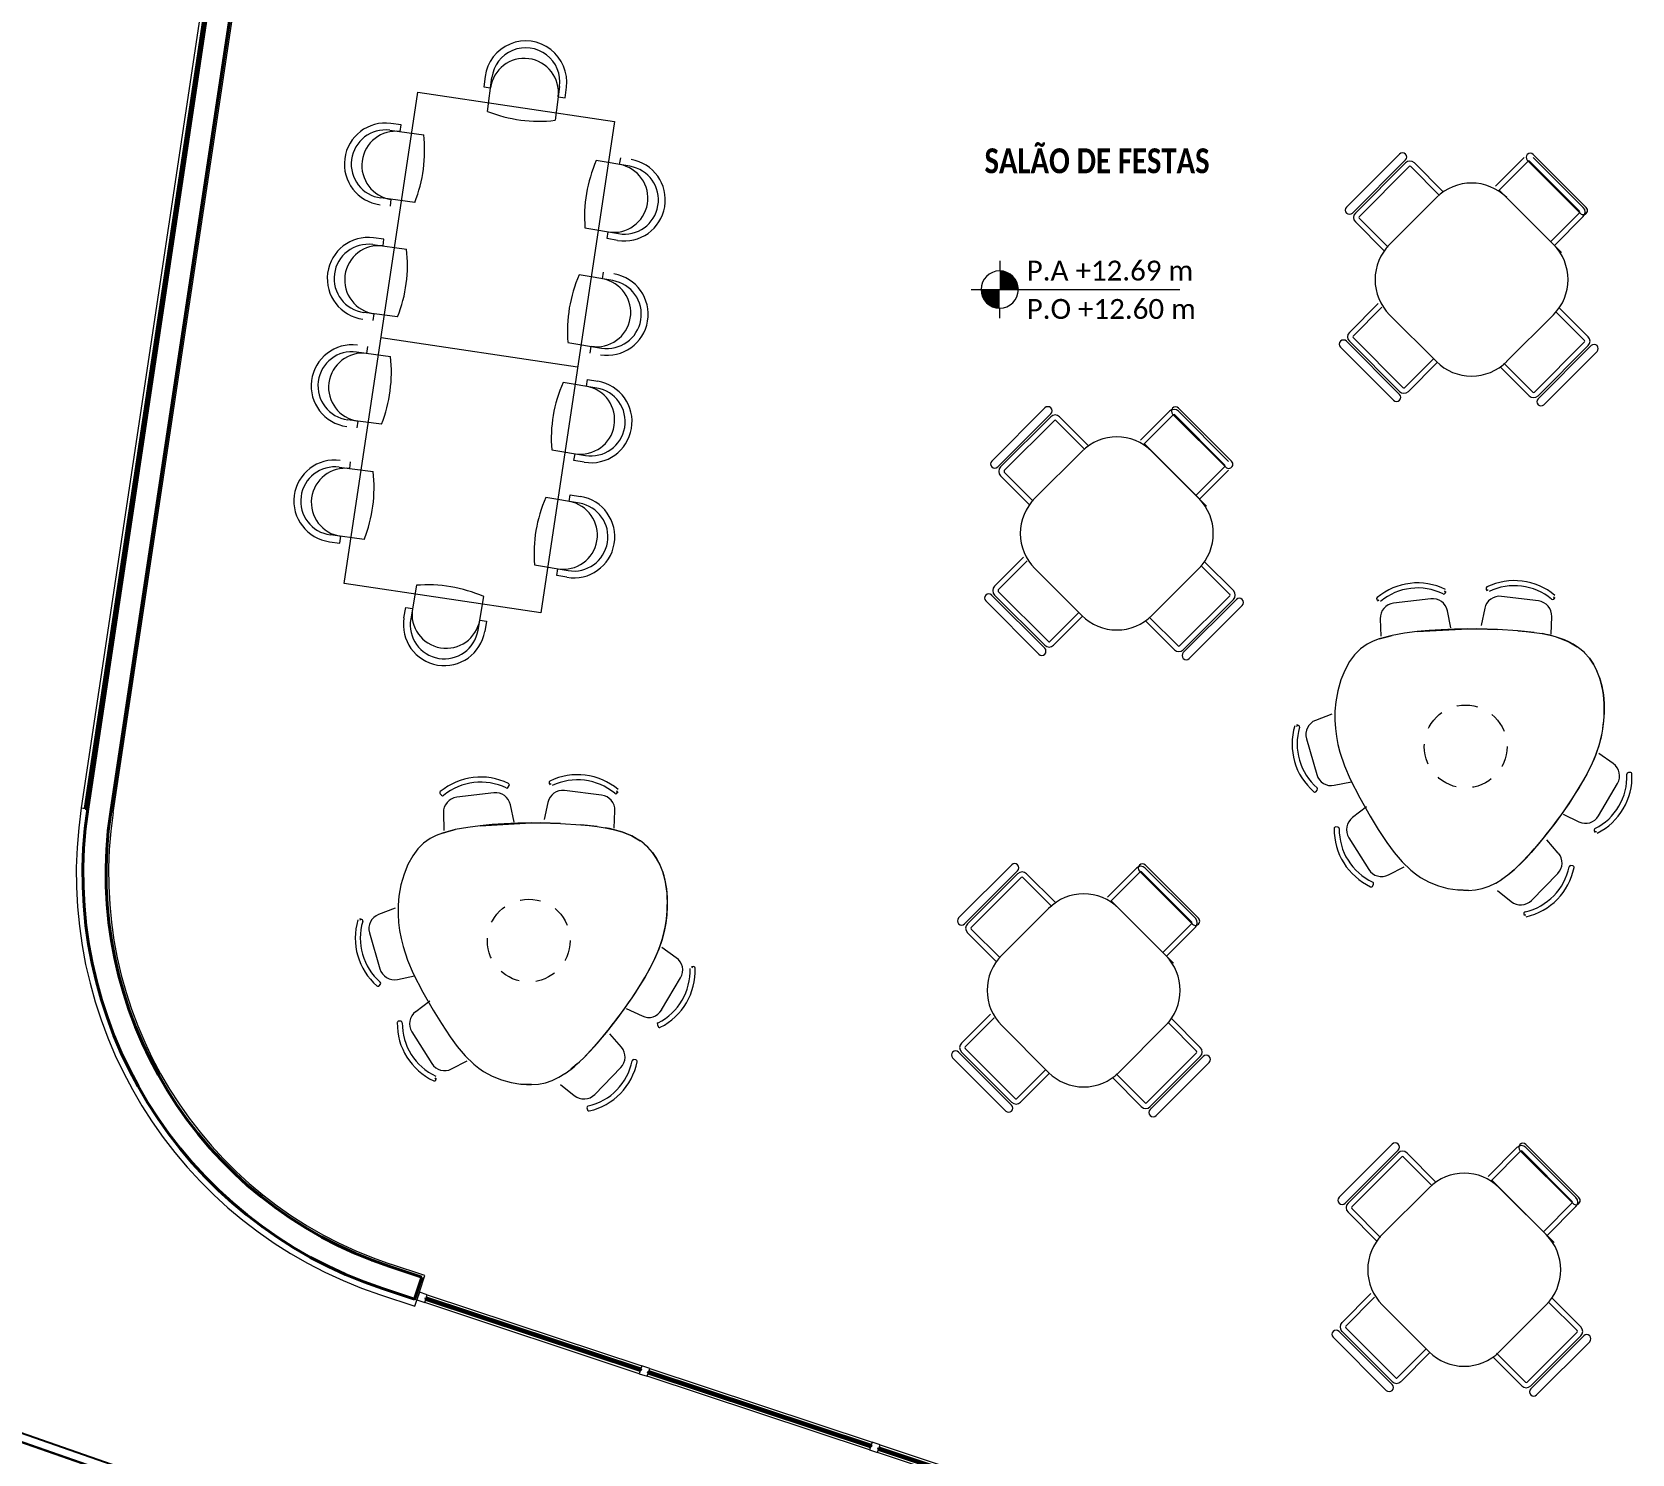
# Model space of a CAD drawing. Extents: x -14.2 to 52.3, y 3.7 to 90.9.
# Drawn here: x 15.74 to 25.41, y 15.02 to 23.6 of the extents above; entities that cross this region are included whole.
import ezdxf

# ---------------------------------------------------------------- set-up
doc = ezdxf.new("R2010")
doc.units = 0
doc.linetypes.add('limpo_PINI-PSG-PE-0102-LAZ-R00$0$IMPORT-HIDDEN2 _2_', pattern=[187.5, 125, -62.5])
for name, color, linetype, lineweight in [('limpo_PINI-PSG-PE-0102-LAZ-R00$0$- LAYOUT', 135, 'Continuous', 5), ('limpo_PINI-PSG-PE-0102-LAZ-R00$0$A-AREA-IDEN', 2, 'Continuous', 5), ('limpo_PINI-PSG-PE-0102-LAZ-R00$0$A-GLAZ-CURT', 52, 'Continuous', 5), ('limpo_PINI-PSG-PE-0102-LAZ-R00$0$A-GLAZ-CWMG', 1, 'Continuous', 5), ('limpo_PINI-PSG-PE-0102-LAZ-R00$0$A-WALL', 1, 'Continuous', 5), ('limpo_PINI-PSG-PE-0102-LAZ-R00$0$A-WALL-FNSH', 1, 'Continuous', 40), ('limpo_PINI-PSG-PE-0102-LAZ-R00$0$ARQ_MOBILIÁRIO', 135, 'Continuous', 5), ('limpo_PINI-PSG-PE-0102-LAZ-R00$0$G-ANNO-DIMS', 1, 'Continuous', 5), ('limpo_PINI-PSG-PE-0102-LAZ-R00$0$LAYOUT_AMB_LAZ_dwg', 8, 'Continuous', 5)]:
    doc.layers.add(name, color=color, linetype=linetype, lineweight=lineweight)
for name, color, linetype in [('limpo_PINI-PSG-PE-0102-LAZ-R00$0$PA_EXTE_3', 3, 'Continuous'), ('limpo_PINI-PSG-PE-0102-LAZ-R00$0$XR_ARQT', 7, 'Continuous'), ('XR_ARQT', 7, 'Continuous')]:
    doc.layers.add(name, color=color, linetype=linetype)
doc.layers.add('PA_VEGE_AUX2', color=6, linetype='Continuous', plot=False)
doc.styles.add('limpo_PINI-PSG-PE-0102-LAZ-R00$0$Calibri_2', font='calibri.ttf', dxfattribs={"height": 0.22})
doc.styles.add('limpo_PINI-PSG-PE-0102-LAZ-R00$0$Calibri_B', font='calibrib.ttf', dxfattribs={"width": 0.8, "height": 150})

# ---------------------------------------------------------------- blocks, each defined once
blk = doc.blocks.new('limpo_PINI-PSG-PE-0102-LAZ-R00$0$Parede básica _ DAA_VID - CINZA 2 - ___-2875675-5PPE_008_LAZER__P_A_0_09_')
at = {"layer": 'limpo_PINI-PSG-PE-0102-LAZ-R00$0$A-WALL'}
for p, q in [((11007.2, -8620.1), (9711.1, -8190.8)), ((9726.8, -8143.3), (11022.9, -8572.7))]:
    blk.add_line(p, q, dxfattribs=at)
blk = doc.blocks.new('limpo_PINI-PSG-PE-0102-LAZ-R00$0$Parede básica _ DAA_VID - CINZA 2 - ___-2875677-5PPE_008_LAZER__P_A_0_09_')
at = {"layer": 'limpo_PINI-PSG-PE-0102-LAZ-R00$0$A-WALL'}
for p, q in [((11070.4, -8588.4), (12413.9, -9033.4)), ((12398.2, -9080.9), (11054.6, -8635.8))]:
    blk.add_line(p, q, dxfattribs=at)
blk = doc.blocks.new('limpo_PINI-PSG-PE-0102-LAZ-R00$0$Parede básica _ DAA_VID - CINZA 2 - ___-2875679-5PPE_008_LAZER__P_A_0_09_')
at = {"layer": 'limpo_PINI-PSG-PE-0102-LAZ-R00$0$A-WALL'}
for p, q in [((12461.4, -9049.1), (13805, -9494.2)), ((13789.3, -9541.7), (12445.7, -9096.6))]:
    blk.add_line(p, q, dxfattribs=at)
blk = doc.blocks.new('limpo_PINI-PSG-PE-0102-LAZ-R00$0$Montante retangular - 50 x 50-2873410-5PPE_008_LAZER__P_A_0_09_')
at = {"layer": 'limpo_PINI-PSG-PE-0102-LAZ-R00$0$A-GLAZ-CWMG', "lineweight": 15}
for p, q in [((-50, 25), (0, 25)), ((-50, -25), (-50, 25)), ((0, 25), (0, -25)), ((0, -25), (-50, -25))]:
    blk.add_line(p, q, dxfattribs=at)
blk = doc.blocks.new('limpo_PINI-PSG-PE-0102-LAZ-R00$0$Montante retangular - 50 x 50-2434358-5PPE_008_LAZER__P_A_0_09_')
at = {"layer": 'limpo_PINI-PSG-PE-0102-LAZ-R00$0$A-GLAZ-CWMG', "lineweight": 15}
for p, q in [((-25, 25), (25, 25)), ((-25, -25), (-25, 25)), ((25, 25), (25, -25)), ((25, -25), (-25, -25))]:
    blk.add_line(p, q, dxfattribs=at)
blk = doc.blocks.new('limpo_PINI-PSG-PE-0102-LAZ-R00$0$LAYOUT_AMB_LAZ_dwg-2867451-5PPE_008_LAZER__P_A_0_09_')
at = {"layer": 'limpo_PINI-PSG-PE-0102-LAZ-R00$0$- LAYOUT', "color": 9}
for p, q in [((32723, 14403.5), (32498.6, 14376.7)), ((32810.2, 14437), (32815.5, 14447.2)), ((33057.2, 14461.8), (33062.5, 14451.6)), ((33373.8, 14390), (33149.5, 14417.7)), ((33466.4, 14401.8), (33474, 14410.4)), ((32398.5, 14397.5), (32406.1, 14388.8)), ((32845.1, 14227.2), (32823.4, 14331.3)), ((33048.8, 14345.9), (33026.7, 14241.9)), ((32418, 14283), (32421.4, 14176.7)), ((32947.8, 14221.7), (33001.9, 14221.7)), ((33450.2, 14189.7), (33454, 14295.9)), ((31924.7, 13639.1), (31913.8, 13642.7)), ((32126, 13707.6), (32026.8, 13669.3)), ((31971.9, 13558.6), (32034.7, 13341.5)), ((33825.1, 13408.3), (33738.5, 13469.9)), ((33928.1, 13354.6), (33916.6, 13353.8)), ((27151.2, 13265), (27156.5, 13275.2)), ((27398.3, 13289.7), (27403.6, 13279.5)), ((27714.8, 13218), (27490.5, 13245.7)), ((32030.5, 13239.3), (32037.8, 13248.2)), ((32140.3, 13277.2), (32244.6, 13297.8)), ((33736.5, 13092.5), (33851, 13287.4)), ((26739.5, 13225.5), (26747.1, 13216.8)), ((27064.1, 13231.4), (26839.7, 13204.7)), ((27186.1, 13055.2), (27164.5, 13159.3)), ((27389.9, 13173.9), (27367.8, 13069.9)), ((27807.5, 13229.7), (27815.1, 13238.4)), ((32335.4, 13146.4), (32250.6, 13082.3)), ((26759.1, 13110.9), (26762.5, 13004.7)), ((27288.8, 13049.7), (27342.9, 13049.7)), ((27791.2, 13017.7), (27795.1, 13123.9)), ((33522.3, 13102), (33618.3, 13056.3)), ((32160.7, 13025.2), (32149.2, 13025.6)), ((32228.3, 12960.7), (32348.4, 12769.3)), ((33710.5, 13002.9), (33715.4, 12992.5)), ((27971.7, 12924.3), (27993.4, 12904.8)), ((33493.5, 12868), (33424.1, 12948.5)), ((32467.6, 12736.5), (32562.2, 12784.9)), ((33580.7, 12791.2), (33569.4, 12793.2)), ((32372.4, 12669.9), (32377, 12680.4)), ((33332, 12582.5), (33489.8, 12744.4)), ((33126.3, 12642.9), (33208.6, 12575.6)), ((26265.7, 12467.1), (26254.8, 12470.7)), ((26467, 12535.6), (26367.9, 12497.3)), ((33285.4, 12501.7), (33287.6, 12490.4)), ((26312.9, 12386.6), (26375.7, 12169.5)), ((28166.1, 12236.3), (28079.5, 12297.9)), ((28269.1, 12182.5), (28257.7, 12181.7)), ((26481.3, 12105.2), (26585.6, 12125.7)), ((28077.5, 11920.5), (28192, 12115.4)), ((26371.5, 12067.3), (26378.8, 12076.2)), ((26676.5, 11974.4), (26591.7, 11910.3)), ((27863.4, 11930), (27959.3, 11884.3)), ((26501.8, 11853.1), (26490.3, 11853.6)), ((28051.5, 11830.9), (28056.4, 11820.5)), ((26569.3, 11788.7), (26689.4, 11597.2)), ((27834.6, 11695.9), (27765.2, 11776.4)), ((26808.6, 11564.4), (26903.2, 11612.9)), ((27921.7, 11619.2), (27910.4, 11621.1)), ((26713.4, 11497.8), (26718, 11508.4)), ((27455.9, 11514.1), (27457.1, 11514.8)), ((27673.1, 11410.5), (27830.8, 11572.4)), ((27467.4, 11470.9), (27549.6, 11403.6)), ((27626.4, 11329.7), (27628.7, 11318.4))]:
    blk.add_line(p, q, dxfattribs=at)
at = {"layer": 'limpo_PINI-PSG-PE-0102-LAZ-R00$0$- LAYOUT', "color": 9, "flags": 128}
for points in [[(32640.4, 14205.2), (32947.8, 14221.7), (32867.1, 14219.8), (32826, 14218.4), (32785, 14216.5), (32749.2, 14214.3), (32713.4, 14211.6), (32640.4, 14205.2), (32565, 14195.3), (32489.8, 14181.5)], [(33248.6, 14210.2), (33125.4, 14218.1), (33001.9, 14221.7), (33064.9, 14220), (33125.4, 14218.1)], [(33346.7, 14200.7), (33248.6, 14210.2), (33298.8, 14205.6), (33346.7, 14200.7), (33395.6, 14193.3)], [(32338.5, 14128.5), (32298.3, 14100.5), (32262.8, 14064.7)], [(32411.8, 14160.9), (32452.3, 14171.8), (32489.8, 14181.5), (32411.8, 14160.9), (32374.3, 14146.5), (32338.5, 14128.5)], [(33653.2, 14076.4), (33631.5, 14095.8), (33608.1, 14113.3), (33583.3, 14128.9), (33556.3, 14143.3), (33607.3, 14113.8)], [(32262.8, 14064.7), (32233.1, 14023.8), (32203.7, 13970), (32180.7, 13913.3), (32161.5, 13847.8), (32149.2, 13780.7), (32144.4, 13725.2), (32144.2, 13669.5), (32147.3, 13620.7), (32153.4, 13572.1), (32162.4, 13524), (32174.3, 13476.6), (32201.8, 13393.9), (32235.9, 13313.8), (32293.8, 13200.7), (32357.1, 13090.7), (32406.1, 13010.1), (32458.3, 12930.8), (32502.1, 12871.4), (32550, 12815.3), (32602.8, 12764.6), (32631.2, 12741.9), (32661.2, 12721.4), (32713.4, 12693), (32768.9, 12670.9), (32826.9, 12655), (32886.4, 12645.4)], [(33189.5, 12735.7), (33207.2, 12749.9), (33226.2, 12766.5), (33239.8, 12778.5), (33271, 12808.6), (33300.9, 12839.8), (33330, 12871.8), (33348.6, 12893), (33367, 12914.4), (33385.1, 12936), (33403.1, 12957.8), (33420.8, 12979.8), (33438.3, 13001.9), (33455.5, 13024.2), (33472.6, 13046.7), (33494.4, 13076), (33515.8, 13105.6), (33536.8, 13135.5), (33557.4, 13165.6), (33577.6, 13196.1), (33597.3, 13226.9), (33616.5, 13258.1), (33635.2, 13289.6), (33650.9, 13317), (33666.1, 13344.7), (33680.7, 13372.7), (33694.5, 13401.1), (33707.5, 13429.8), (33719.4, 13458.9), (33730.3, 13488.3), (33739.9, 13518.2), (33746.6, 13542.4), (33752.5, 13567), (33757.5, 13591.7), (33761.7, 13616.6), (33765.1, 13641.6), (33767.8, 13666.8), (33769.6, 13692.1), (33770.7, 13717.4), (33771, 13744.1), (33770.4, 13770.9), (33768.8, 13797.5), (33766.1, 13824.1), (33762.3, 13850.4), (33757.1, 13876.6), (33750.7, 13902.5), (33742.7, 13928.1), (33726.6, 13968.9), (33706.3, 14007.8), (33681.8, 14043.9)], [(33652.3, 14076.8), (33681, 14044.3), (33705.5, 14008.1), (33725.8, 13969.2)], [(33742, 13928.4), (33756.4, 13876.9), (33765.4, 13824.3), (33769.7, 13771), (33770, 13717.5), (33767, 13666.9), (33761, 13616.6), (33751.7, 13567), (33739.1, 13518.2), (33718.6, 13458.8), (33693.7, 13401), (33665.3, 13344.5), (33634.4, 13289.4), (33556.5, 13165.3), (33471.6, 13046.3), (33402, 12957.3), (33328.9, 12871.3), (33261.9, 12800.1), (33226.2, 12766.5), (33188.3, 12735), (33152.5, 12709.1)], [(26981.5, 13033.2), (27288.8, 13049.7), (27208.1, 13047.8), (27167.1, 13046.4), (27126.1, 13044.5), (27090.3, 13042.3), (27054.5, 13039.6), (26981.5, 13033.2), (26906, 13023.2), (26830.9, 13009.5)], [(27466.4, 13046), (27342.9, 13049.7), (27406, 13047.9), (27466.4, 13046), (27589.6, 13038.2)], [(26679.5, 12956.5), (26639.4, 12928.5), (26603.9, 12892.7)], [(26752.8, 12988.8), (26793.3, 12999.8), (26830.9, 13009.5), (26752.8, 12988.8), (26715.3, 12974.5), (26679.5, 12956.5)], [(27687.8, 13028.7), (27589.6, 13038.2), (27639.9, 13033.5), (27687.8, 13028.7), (27736.7, 13021.3)], [(27972.5, 12923.8), (27949.2, 12941.3), (27924.3, 12956.9), (27897.4, 12971.3), (27948.3, 12941.8)], [(26603.9, 12892.7), (26574.1, 12851.8), (26544.8, 12798), (26521.8, 12741.3), (26502.5, 12675.8), (26490.2, 12608.6), (26485.5, 12553.2), (26485.2, 12497.5), (26488.3, 12448.7), (26494.4, 12400.1), (26503.5, 12352), (26515.3, 12304.6), (26542.8, 12221.9), (26577, 12141.8), (26634.8, 12028.7), (26698.2, 11918.7), (26747.2, 11838), (26799.3, 11758.8), (26843.1, 11699.4), (26891, 11643.3), (26943.8, 11592.6), (26972.3, 11569.9), (27002.3, 11549.4), (27054.4, 11521), (27109.9, 11498.9), (27167.9, 11483), (27227.5, 11473.4)], [(28022.1, 12872.3), (28046.5, 12836.1), (28066.8, 12797.2), (28083, 12756.4), (28097.4, 12704.9), (28106.4, 12652.3), (28110.7, 12599), (28111, 12545.5), (28108.1, 12494.9), (28102, 12444.6), (28092.8, 12395), (28080.2, 12346.2), (28059.7, 12286.8), (28034.8, 12228.9), (28006.4, 12172.5), (27975.4, 12117.4), (27897.5, 11993.3), (27812.7, 11874.3), (27743.1, 11785.3), (27669.9, 11699.3), (27602.9, 11628), (27567.2, 11594.5), (27529.4, 11563)], [(28067.6, 12796.8), (28047.3, 12835.7), (28022.9, 12871.9), (27994.2, 12904.4)], [(27494.8, 11537.8), (27530.6, 11563.7), (27548.2, 11577.8), (27567.2, 11594.5), (27580.9, 11606.5), (27612, 11636.6), (27641.9, 11667.8), (27671, 11699.8), (27689.6, 11721), (27708, 11742.4), (27726.2, 11764), (27744.1, 11785.8), (27761.8, 11807.8), (27779.3, 11829.9), (27796.6, 11852.2), (27813.6, 11874.7), (27835.4, 11904), (27856.8, 11933.6), (27877.8, 11963.5), (27898.4, 11993.6), (27918.6, 12024.1), (27938.3, 12054.9), (27957.5, 12086.1), (27976.3, 12117.6), (27992, 12145), (28007.2, 12172.7), (28021.7, 12200.7), (28035.6, 12229.1), (28048.5, 12257.8), (28060.5, 12286.8), (28071.3, 12316.3), (28080.9, 12346.2), (28087.6, 12370.4), (28093.5, 12394.9), (28098.6, 12419.7), (28102.8, 12444.6), (28106.2, 12469.6), (28108.8, 12494.8), (28110.6, 12520.1), (28111.7, 12545.4), (28112, 12572.1), (28111.4, 12598.9), (28109.8, 12625.5), (28107.2, 12652.1), (28103.3, 12678.4), (28098.2, 12704.6), (28091.7, 12730.5), (28083.8, 12756.1)], [(32950.3, 12642.3), (32886.4, 12645.4), (32919.8, 12643.5), (32950.3, 12642.3), (32992.7, 12645.3), (33034.1, 12653.3), (33075.3, 12667.2), (33114.8, 12686.1), (33116.1, 12686.8), (33153.8, 12709.8)], [(27291.3, 11470.2), (27227.5, 11473.4), (27260.8, 11471.5), (27291.3, 11470.2), (27333.7, 11473.3), (27375.2, 11481.3), (27416.4, 11495.2), (27455.9, 11514.1), (27493.6, 11537.1)]]:
    blk.add_lwpolyline(points, dxfattribs=at)
for points in [[(33421, 14188), (33395.6, 14193.3), (33444.4, 14183)], [(33530.2, 14155), (33501.4, 14166.1), (33444.4, 14183), (33474, 14174.7), (33501.4, 14166.1), (33556.3, 14143.3)], [(27762.1, 13016), (27736.7, 13021.3), (27785.4, 13011)], [(27871.2, 12983), (27842.4, 12994.1), (27785.4, 13011), (27815, 13002.7), (27842.4, 12994.1), (27897.4, 12971.3)]]:
    blk.add_lwpolyline(points, close=True, dxfattribs=at)
at = {"layer": 'limpo_PINI-PSG-PE-0102-LAZ-R00$0$- LAYOUT', "color": 9, "linetype": 'limpo_PINI-PSG-PE-0102-LAZ-R00$0$IMPORT-HIDDEN2 _2_'}
for centre in [(32933.6, 13511.5), (27274.6, 12339.5)]:
    blk.add_circle(centre, 250, dxfattribs=at)
at = {"layer": 'limpo_PINI-PSG-PE-0102-LAZ-R00$0$- LAYOUT', "color": 9}
for centre, radius, start, end in [((32643.3, 14117.6), 381.5, 63.87997, 129.71334), ((33228.1, 14131.5), 381.5, 50.05573, 115.8891), ((32405.6, 14403.7), 9.5, 129.71334, 309.39721), ((32643.3, 14117.6), 351, 63.92663, 129.66668), ((32733.9, 14312.6), 91.5, 11.76639, 96.79665), ((32801.7, 14441.4), 9.5, 243.92663, 63.98877), ((33138.3, 14326.9), 91.5, 82.97242, 168.00268), ((33065.7, 14466.1), 9.5, 115.8891, 295.07326), ((33228.1, 14131.5), 351, 50.10239, 115.84244), ((33459.3, 14408), 9.5, 230.10239, 49.66482), ((32509.5, 14285.9), 91.5, 96.79665, 181.82691), ((33362.6, 14299.2), 91.5, 357.94216, 82.97242), ((32266.9, 13526.3), 381.5, 163.21941, 229.05278), ((31921.7, 13630.1), 9.5, 343.26607, 164.25638), ((32266.9, 13526.3), 351, 163.26607, 229.00612), ((32059.8, 13584), 91.5, 111.10584, 196.1361), ((27569.1, 12959.5), 381.5, 50.05573, 115.8891), ((32122.6, 13366.9), 91.5, 196.1361, 281.16636), ((33557.1, 13329), 351, 296.69389, 2.43394), ((33557.1, 13329), 381.5, 296.64723, 2.4806), ((33772.1, 13333.7), 91.5, 329.56391, 54.59417), ((33917.3, 13344.3), 9.5, 93.94426, 182.43394), ((33928.7, 13345.1), 9.5, 2.4806, 93.94426), ((26984.4, 12945.6), 381.5, 63.87997, 129.71334), ((26984.4, 12945.6), 351, 63.92663, 129.66668), ((27142.8, 13269.4), 9.5, 243.92663, 332.41631), ((27148.1, 13279.6), 9.5, 332.41631, 63.87997), ((27479.4, 13154.9), 91.5, 82.97242, 168.00268), ((27406.7, 13294.1), 9.5, 115.8891, 295.07326), ((27569.1, 12959.5), 351, 50.10239, 115.84244), ((27800.3, 13236), 9.5, 230.10239, 49.66482), ((32030.4, 13254.2), 9.5, 320.51644, 49.00612), ((26746.7, 13231.7), 9.5, 129.71334, 221.177), ((26754.3, 13223.1), 9.5, 221.177, 309.66668), ((26850.5, 13113.9), 91.5, 96.79665, 181.82691), ((27074.9, 13140.6), 91.5, 11.76639, 96.79665), ((27703.7, 13127.2), 91.5, 357.94216, 82.97242), ((32023.1, 13245.4), 9.5, 229.05278, 320.51644), ((32305.8, 13009.3), 91.5, 127.06728, 212.09754), ((33657.6, 13138.9), 91.5, 244.53366, 329.56391), ((32520.8, 13010.8), 381.5, 179.18085, 245.01423), ((32148.9, 13016.1), 9.5, 87.7172, 179.18085), ((32160.4, 13015.7), 9.5, 359.22751, 87.7172), ((32520.8, 13010.8), 351, 179.22751, 244.96757), ((33719.1, 13006.9), 9.5, 116.69389, 297.93805), ((33424.3, 12808.2), 91.5, 315.73968, 40.76994), ((32425.9, 12817.9), 91.5, 212.09754, 297.1278), ((33214.4, 12855), 351, 282.86965, 348.60971), ((33214.4, 12855), 381.5, 282.82299, 348.65637), ((33567.8, 12783.8), 9.5, 80.12003, 168.60971), ((33579.1, 12781.8), 9.5, 348.65637, 80.12003), ((32363.7, 12673.7), 9.5, 245.01423, 336.47789), ((32368.3, 12684.2), 9.5, 336.47789, 64.96757), ((33266.5, 12646.4), 91.5, 230.70942, 315.73968), ((26262.7, 12458.1), 9.5, 343.26607, 164.25638), ((26400.8, 12412), 91.5, 111.10584, 196.1361), ((33294.7, 12503.6), 9.5, 102.86965, 283.61411), ((26607.9, 12354.3), 381.5, 163.21941, 229.05278), ((26607.9, 12354.3), 351, 163.26607, 229.00612), ((28113.1, 12161.7), 91.5, 329.56391, 54.59417), ((28269.8, 12173.1), 9.5, 2.4806, 183.34649), ((26463.6, 12194.9), 91.5, 196.1361, 281.16636), ((26371.5, 12082.2), 9.5, 320.51644, 49.00612), ((27898.2, 12157), 351, 296.69389, 2.43394), ((27898.2, 12157), 381.5, 296.64723, 2.4806), ((26364.2, 12073.3), 9.5, 229.05278, 320.51644), ((26646.8, 11837.3), 91.5, 127.06728, 212.09754), ((27998.7, 11966.9), 91.5, 244.53366, 329.56391), ((26489.9, 11844.1), 9.5, 87.7172, 179.18085), ((26861.8, 11838.8), 381.5, 179.18085, 245.01423), ((26501.4, 11843.6), 9.5, 359.22751, 87.7172), ((26861.8, 11838.8), 351, 179.22751, 244.96757), ((28060.1, 11834.9), 9.5, 116.69389, 205.18357), ((28065, 11824.5), 9.5, 205.18357, 296.64723), ((27765.3, 11636.2), 91.5, 315.73968, 40.76994), ((26766.9, 11645.9), 91.5, 212.09754, 297.1278), ((27555.4, 11683), 351, 282.86965, 348.60971), ((27555.4, 11683), 381.5, 282.82299, 348.65637), ((27908.8, 11611.8), 9.5, 80.12003, 168.60971), ((27920.1, 11609.8), 9.5, 348.65637, 80.12003), ((26704.7, 11501.6), 9.5, 245.01423, 63.98877), ((27607.6, 11474.4), 91.5, 230.70942, 315.73968), ((27635.7, 11331.5), 9.5, 102.86965, 191.35934), ((27638, 11320.3), 9.5, 191.35934, 282.82299)]:
    blk.add_arc(centre, radius, start, end, dxfattribs=at)
at = {"layer": 'limpo_PINI-PSG-PE-0102-LAZ-R00$0$ARQ_MOBILIÁRIO', "color": 9}
for p, q in [((27025, 17346.3), (27051.9, 17550.9)), ((27461, 17497), (27434.1, 17292.5)), ((26435.7, 17232.6), (26640.2, 17205.7)), ((27886.1, 17015.1), (27682.7, 17049.3)), ((27823.8, 17025.5), (27830.7, 17066.2)), ((32214.1, 16767.9), (32534.9, 17088.7)), ((32570.5, 17053), (32249.8, 16732.3)), ((32267.6, 16732.3), (32570.5, 17035.2)), ((32289.9, 16710), (32592.8, 17012.9)), ((32601.7, 17012.9), (32776.6, 16838)), ((33113.2, 16893.9), (33288.1, 17068.8)), ((33135.5, 16871.6), (33310.4, 17046.5)), ((33627, 16730.5), (33306.2, 17051.2)), ((33319.3, 17046.5), (33622.2, 16743.6)), ((33341.6, 17068.8), (33644.5, 16765.8)), ((33341.9, 17086.9), (33662.6, 16766.1)), ((26586.3, 16796.6), (26381.8, 16823.5)), ((32474.4, 16542.8), (32757.2, 16825.6)), ((33464.3, 16542.8), (33134, 16873.2)), ((33181.5, 16825.6), (33511.9, 16495.2)), ((26439, 16774.4), (26444.4, 16815.3)), ((33622.2, 16734.7), (33447.3, 16559.8)), ((27614.2, 16642.4), (27817.6, 16608.2)), ((32442.5, 16503.9), (32267.6, 16678.8)), ((32464.8, 16526.2), (32289.9, 16701.1)), ((26332.1, 16542), (26536.6, 16515.1)), ((27782.6, 16324.5), (27579.1, 16358.7)), ((27720.3, 16335), (27727.1, 16375.7)), ((32406.1, 16186.8), (32231.2, 16011.9)), ((32428.4, 16164.5), (32253.5, 15989.6)), ((26482.8, 16106), (26278.2, 16132.9)), ((26335.5, 16083.8), (26340.9, 16124.7)), ((32757.2, 15835.7), (32474.4, 16118.5)), ((33181.5, 15835.7), (33464.3, 16118.5)), ((33651.7, 15963), (33476.8, 16137.9)), ((27569.3, 15801.8), (26382.6, 15979.8)), ((27510.6, 15951.8), (27714.1, 15917.6)), ((32534.2, 15637.7), (32213.4, 15958.4)), ((32231.2, 15958.4), (32534.2, 15655.5)), ((32253.5, 15980.7), (32556.4, 15677.8)), ((33348.7, 15651.1), (33651.7, 15954.1)), ((26234.8, 15893.5), (26439.4, 15866.5)), ((26297.4, 15885.2), (26302.8, 15926.1)), ((27644.9, 15887.4), (27651.8, 15928.1)), ((32177.8, 15922.8), (32498.5, 15602)), ((32565.3, 15677.8), (32740.2, 15852.7)), ((33371, 15628.9), (33673.9, 15931.8)), ((33691.8, 15931.8), (33371, 15611)), ((33406.7, 15575.4), (33727.4, 15896.1)), ((33142.7, 15803.7), (33317.6, 15628.9)), ((33164.9, 15826), (33339.8, 15651.1)), ((27685.3, 15675.9), (27481.8, 15710.2)), ((26385.5, 15457.4), (26180.9, 15484.4)), ((26238.2, 15435.2), (26243.6, 15476.1)), ((30071.5, 15235.2), (30392.3, 15555.9)), ((30427.9, 15520.3), (30107.2, 15199.5)), ((30125, 15199.5), (30427.9, 15502.4)), ((30147.3, 15177.2), (30450.2, 15480.2)), ((30459.1, 15480.2), (30634, 15305.3)), ((30970.6, 15361.1), (31145.5, 15536)), ((30992.9, 15338.9), (31167.8, 15513.7)), ((31484.4, 15197.7), (31163.6, 15518.5)), ((31176.7, 15513.7), (31479.6, 15210.8)), ((31199, 15536), (31501.9, 15233.1)), ((31199.3, 15554.1), (31520, 15233.4)), ((27413.3, 15303.3), (27616.8, 15269)), ((30331.8, 15010), (30614.6, 15292.9)), ((31321.7, 15010), (30991.4, 15340.4)), ((31038.9, 15292.9), (31369.3, 14962.5)), ((26130.5, 15198.2), (26335.1, 15171.3)), ((26193.2, 15190), (26198.6, 15230.9)), ((31479.6, 15201.9), (31304.7, 15027)), ((30299.9, 14971.2), (30125, 15146.1)), ((30322.1, 14993.4), (30147.3, 15168.3)), ((27581, 14980.7), (27377.6, 15014.9)), ((26281.2, 14762.2), (26076.7, 14789.1)), ((27309.1, 14608), (27512.5, 14573.8)), ((30263.5, 14654), (30088.6, 14479.1)), ((30285.8, 14631.7), (30110.9, 14456.8)), ((31509.1, 14430.2), (31334.2, 14605.1)), ((30614.6, 14302.9), (30331.8, 14585.7)), ((31038.9, 14302.9), (31321.7, 14585.7)), ((26595.8, 14484.9), (26561.5, 14281.4)), ((26968.4, 14212.9), (27002.7, 14416.4)), ((30391.6, 14104.9), (30070.8, 14425.7)), ((30088.6, 14425.7), (30391.6, 14122.7)), ((30110.9, 14447.9), (30413.8, 14145)), ((31206.1, 14118.4), (31509.1, 14421.3)), ((30035.2, 14390), (30355.9, 14069.3)), ((30422.7, 14145), (30597.6, 14319.9)), ((31228.4, 14096.1), (31531.3, 14399)), ((31549.1, 14399), (31228.4, 14078.3)), ((31264, 14042.6), (31584.8, 14363.4)), ((31000.1, 14271), (31175, 14096.1)), ((31022.3, 14293.3), (31197.2, 14118.4)), ((29871.3, 12476.1), (30192.1, 12796.8)), ((30227.7, 12761.2), (29907, 12440.4)), ((30770.4, 12602), (30945.3, 12776.9)), ((31284.2, 12438.6), (30963.4, 12759.4)), ((30998.8, 12776.9), (31301.7, 12474)), ((30999.1, 12795), (31319.8, 12474.3)), ((29924.8, 12440.4), (30227.7, 12743.3)), ((29947.1, 12418.2), (30250, 12721.1)), ((30258.9, 12721.1), (30433.8, 12546.2)), ((30792.7, 12579.8), (30967.6, 12754.6)), ((30976.5, 12754.6), (31279.4, 12451.7)), ((31121.5, 12250.9), (30791.2, 12581.3)), ((30131.6, 12250.9), (30414.4, 12533.8)), ((30838.7, 12533.8), (31169.1, 12203.4)), ((30099.7, 12212.1), (29924.8, 12387)), ((30121.9, 12234.4), (29947.1, 12409.2)), ((31279.4, 12442.8), (31104.5, 12267.9)), ((30063.3, 11894.9), (29888.4, 11720)), ((30085.6, 11872.6), (29910.7, 11697.8)), ((30414.4, 11543.8), (30131.6, 11826.6)), ((30838.7, 11543.8), (31121.5, 11826.7)), ((31308.9, 11671.1), (31134, 11846)), ((29835, 11630.9), (30155.7, 11310.2)), ((30191.4, 11345.8), (29870.6, 11666.6)), ((29888.4, 11666.6), (30191.4, 11363.7)), ((29910.7, 11688.8), (30213.6, 11385.9)), ((31005.9, 11359.3), (31308.9, 11662.2)), ((31028.2, 11337), (31331.1, 11639.9)), ((31348.9, 11639.9), (31028.2, 11319.2)), ((31063.8, 11283.5), (31384.6, 11604.3)), ((30222.5, 11385.9), (30397.4, 11560.8)), ((30799.9, 11511.9), (30974.8, 11337)), ((30822.1, 11534.2), (30997, 11359.3)), ((32169.8, 10789.4), (32490.5, 11110.1)), ((32526.2, 11074.5), (32205.4, 10753.8)), ((32223.2, 10753.8), (32526.2, 11056.7)), ((32245.5, 10731.5), (32548.4, 11034.4)), ((32557.3, 11034.4), (32732.2, 10859.5)), ((33068.9, 10915.4), (33243.8, 11090.3)), ((33091.1, 10893.1), (33266, 11068)), ((33582.6, 10752), (33261.9, 11072.7)), ((33274.9, 11068), (33577.9, 10765.1)), ((33297.2, 11090.3), (33600.1, 10787.3)), ((33297.5, 11108.4), (33618.2, 10787.6)), ((32430, 10564.3), (32712.9, 10847.1)), ((33420, 10564.3), (33089.6, 10894.6)), ((33137.1, 10847.1), (33467.5, 10516.7)), ((33577.9, 10756.1), (33403, 10581.3)), ((32398.1, 10525.4), (32223.2, 10700.3)), ((32420.4, 10547.7), (32245.5, 10722.6)), ((32361.8, 10208.3), (32186.9, 10033.4)), ((32384, 10186), (32209.1, 10011.1)), ((33607.3, 9984.5), (33432.4, 10159.3)), ((32712.9, 9857.2), (32430, 10140)), ((33137.1, 9857.1), (33420, 10140)), ((32489.8, 9659.2), (32169.1, 9979.9)), ((32186.9, 9979.9), (32489.8, 9677)), ((32209.1, 10002.2), (32512.1, 9699.3)), ((33304.4, 9672.6), (33607.3, 9975.5)), ((32133.4, 9944.3), (32454.2, 9623.5)), ((32521, 9699.3), (32695.9, 9874.2)), ((33326.7, 9650.3), (33629.6, 9953.3)), ((33647.4, 9953.3), (33326.7, 9632.5)), ((33362.3, 9596.9), (33683, 9917.6)), ((33098.3, 9825.2), (33273.2, 9650.3)), ((33120.6, 9847.5), (33295.5, 9672.6))]:
    blk.add_line(p, q, dxfattribs=at)
at = {"layer": 'limpo_PINI-PSG-PE-0102-LAZ-R00$0$ARQ_MOBILIÁRIO', "color": 9, "flags": 128}
for points in [[(27011, 17556.3), (27002.7, 17493.6), (27043.7, 17488.3)], [(27452.8, 17434.4), (27493.7, 17429), (27501.9, 17491.6)], [(26498.3, 17224.4), (26503.7, 17265.3), (26441.1, 17273.5)], [(32798.9, 16860.3), (32624, 17035.2), (32798.9, 16860.3)], [(33469.6, 16537.5), (33644.5, 16712.4), (33469.6, 16537.5)], [(26394.7, 16533.8), (26400.1, 16574.7), (26337.5, 16582.9)], [(27810.8, 16567.5), (27748.5, 16578), (27755.3, 16618.6)], [(33499, 16160.1), (33673.9, 15985.2), (33499, 16160.1)], [(32762.5, 15830.4), (32587.6, 15655.5), (32762.5, 15830.4)], [(27623, 15686.4), (27629.8, 15727.1), (27692.1, 15716.6)], [(30656.3, 15327.6), (30481.4, 15502.4), (30656.3, 15327.6)], [(27609.9, 15228.3), (27547.6, 15238.8), (27554.5, 15279.5)], [(31327, 15004.7), (31501.9, 15179.6), (31327, 15004.7)], [(27518.7, 14991.2), (27525.6, 15031.9), (27587.9, 15021.4)], [(26071.3, 14748.2), (26133.9, 14740), (26139.3, 14780.9)], [(31356.4, 14627.4), (31531.3, 14452.5), (31356.4, 14627.4)], [(27505.7, 14533.1), (27443.4, 14543.6), (27450.2, 14584.3)], [(26520.8, 14288.3), (26531.3, 14350.6), (26572, 14343.7)], [(26978.9, 14275.2), (27019.6, 14268.4), (27009.1, 14206.1)], [(30619.9, 14297.6), (30445, 14122.7), (30619.9, 14297.6)], [(30456.1, 12568.5), (30281.2, 12743.3), (30456.1, 12568.5)], [(31126.8, 12245.6), (31301.7, 12420.5), (31126.8, 12245.6)], [(31156.2, 11868.3), (31331.1, 11693.4), (31156.2, 11868.3)], [(30419.7, 11538.5), (30244.8, 11363.7), (30419.7, 11538.5)], [(32754.5, 10881.8), (32579.6, 11056.7), (32754.5, 10881.8)], [(33425.3, 10559), (33600.1, 10733.9), (33425.3, 10559)], [(33454.7, 10181.6), (33629.6, 10006.7), (33454.7, 10181.6)], [(32718.1, 9851.9), (32543.3, 9677), (32718.1, 9851.9)]]:
    blk.add_lwpolyline(points, dxfattribs=at)
blk.add_lwpolyline([(26605.1, 17463.2), (27791.8, 17285.2), (27346.8, 14318.4), (26160.1, 14496.4)], close=True, dxfattribs=at)
at = {"layer": 'limpo_PINI-PSG-PE-0102-LAZ-R00$0$ARQ_MOBILIÁRIO', "color": 9}
for centre, radius, start, end in [((27256.5, 17524), 247.6, 352.49741, 172.49741), ((27256.5, 17524), 206.3, 352.49741, 172.49741), ((27248, 17459.9), 206.3, 352.88436, 172.11045), ((27337.3, 18138.1), 851.1, 248.46866, 276.52615), ((26408.7, 17028.1), 247.6, 82.49741, 262.49741), ((26408.7, 17028.1), 206.3, 82.49741, 262.49741), ((26472.7, 17019.6), 206.3, 82.88436, 262.11045), ((25794.6, 17108.9), 851.1, 338.46866, 6.52615), ((28462.7, 16708.8), 851.1, 156.41385, 184.47134), ((27788.2, 16822.3), 206.3, 260.82955, 80.05564), ((27851.9, 16811.6), 247.6, 260.44259, 80.44259), ((27851.9, 16811.6), 206.3, 260.44259, 80.44259), ((32552.7, 17070.8), 25.2, 314.99915, 134.99915), ((32597.2, 17008.5), 37.8, 44.99915, 134.99915), ((32597.2, 17008.5), 6.3, 44.99915, 134.99915), ((33324.1, 17069.1), 25.2, 44.99915, 224.99915), ((33314.9, 17042), 6.3, 44.99916, 134.99916), ((32969.4, 16613.5), 300, 45, 135), ((32232, 16750.1), 25.2, 134.99915, 314.99915), ((32294.3, 16705.6), 37.8, 134.99915, 224.99915), ((33617.8, 16739.1), 6.3, 314.99915, 44.99915), ((33644.8, 16748.3), 25.2, 224.99915, 44.99915), ((33617.8, 16739.1), 37.8, 314.99915, 44.99915), ((32294.3, 16705.6), 6.3, 134.99915, 224.99915), ((26305.2, 16337.5), 247.6, 82.49741, 262.49741), ((26305.2, 16337.5), 206.3, 82.49741, 262.49741), ((26369.2, 16329.1), 206.3, 82.88436, 262.11045), ((32686.5, 16330.6), 300, 134.99359, 225.00364), ((33252.2, 16330.6), 300, 315, 45), ((25691.1, 16418.4), 851.1, 338.46866, 6.52615), ((28359.1, 16018.2), 851.1, 156.41385, 184.47134), ((27684.6, 16131.8), 206.3, 260.82955, 80.05564), ((27748.3, 16121), 247.6, 260.44259, 80.44259), ((27748.3, 16121), 206.3, 260.44259, 80.44259), ((32195.6, 15940.6), 25.2, 45.00085, 225.00085), ((32258, 15985.2), 37.8, 135.00085, 225.00085), ((32258, 15985.2), 6.3, 135.00084, 225.00084), ((33647.2, 15958.5), 6.3, 315.00086, 45.00086), ((33647.2, 15958.5), 37.8, 315.00085, 45.00085), ((26207.9, 15688.9), 247.6, 82.49741, 262.49741), ((26207.9, 15688.9), 206.3, 82.49741, 262.49741), ((26271.9, 15680.5), 206.3, 82.88436, 262.11045), ((25593.8, 15769.8), 851.1, 338.46866, 6.52615), ((33709.6, 15914), 25.2, 315.00085, 135.00085), ((32969.4, 16047.8), 300, 224.99636, 315.00641), ((28261.8, 15369.6), 851.1, 156.41385, 184.47134), ((27587.4, 15483.2), 206.3, 260.82955, 80.05564), ((27651, 15472.5), 247.6, 260.44259, 80.44259), ((27651, 15472.5), 206.3, 260.44259, 80.44259), ((32560.9, 15682.2), 6.3, 225.00086, 315.00086), ((30410.1, 15538.1), 25.2, 314.99915, 134.99915), ((31181.4, 15536.3), 25.2, 44.99915, 224.99915), ((32516.3, 15619.9), 25.2, 225.00085, 45.00085), ((32560.9, 15682.2), 37.8, 225.00085, 315.00085), ((33344.3, 15655.6), 37.8, 225.00085, 315.00085), ((33344.3, 15655.6), 6.3, 225.00085, 315.00085), ((33388.8, 15593.2), 25.2, 135.00085, 315.00085), ((30454.6, 15475.7), 37.8, 44.99915, 134.99915), ((30454.6, 15475.7), 6.3, 44.99915, 134.99915), ((31172.2, 15509.3), 37.8, 44.99915, 134.99915), ((31172.2, 15509.3), 6.3, 44.99916, 134.99916), ((30826.8, 15080.7), 300, 45, 135), ((26103.6, 14993.7), 247.6, 82.49741, 262.49741), ((26103.6, 14993.7), 206.3, 82.49741, 262.49741), ((26167.6, 14985.2), 206.3, 82.88436, 262.11045), ((30089.3, 15217.3), 25.2, 134.99915, 314.99915), ((30151.7, 15172.8), 37.8, 134.99915, 224.99915), ((30151.7, 15172.8), 6.3, 134.99915, 224.99915), ((31475.2, 15206.4), 6.3, 314.99915, 44.99915), ((31502.2, 15215.5), 25.2, 224.99915, 44.99915), ((25489.5, 15074.6), 851.1, 338.46866, 6.52615), ((28157.6, 14674.4), 851.1, 156.41385, 184.47134), ((27483.1, 14787.9), 206.3, 260.82955, 80.05564), ((27546.8, 14777.2), 247.6, 260.44259, 80.44259), ((27546.8, 14777.2), 206.3, 260.44259, 80.44259), ((30543.9, 14797.9), 300, 134.99359, 225.00364), ((31109.6, 14797.9), 300, 315, 45), ((26662.1, 13636.4), 851.1, 66.41385, 94.47134), ((30053, 14407.8), 25.2, 45.00085, 225.00085), ((30115.4, 14452.4), 37.8, 135.00085, 225.00085), ((30115.4, 14452.4), 6.3, 135.00084, 225.00084), ((31504.6, 14425.8), 6.3, 315.00086, 45.00086), ((31504.6, 14425.8), 37.8, 315.00085, 45.00085), ((31567, 14381.2), 25.2, 315.00085, 135.00085), ((26775.7, 14310.8), 206.3, 170.82955, 350.05564), ((26765, 14247.2), 247.6, 170.44259, 350.44259), ((26765, 14247.2), 206.3, 170.44259, 350.44259), ((30826.8, 14515), 300, 224.99636, 315.00641), ((30418.3, 14149.5), 37.8, 225.00085, 315.00085), ((30418.3, 14149.5), 6.3, 225.00086, 315.00086), ((31201.7, 14122.8), 6.3, 225.00085, 315.00085), ((30373.7, 14087.1), 25.2, 225.00085, 45.00085), ((31201.7, 14122.8), 37.8, 225.00085, 315.00085), ((31246.2, 14060.5), 25.2, 135.00085, 315.00085), ((30209.9, 12779), 25.2, 314.99915, 134.99915), ((30972, 12750.2), 37.8, 44.99915, 134.99915), ((30981.2, 12777.2), 25.2, 44.99915, 224.99915), ((30254.4, 12716.6), 37.8, 44.99915, 134.99915), ((30254.4, 12716.6), 6.3, 44.99915, 134.99915), ((30972, 12750.2), 6.3, 44.99916, 134.99916), ((30626.6, 12321.6), 300, 45, 135), ((29889.1, 12458.2), 25.2, 134.99915, 314.99915), ((31302, 12456.5), 25.2, 224.99915, 44.99915), ((31275, 12447.3), 37.8, 314.99915, 44.99915), ((29951.5, 12413.7), 37.8, 134.99915, 224.99915), ((29951.5, 12413.7), 6.3, 134.99915, 224.99915), ((31275, 12447.3), 6.3, 314.99915, 44.99915), ((30343.7, 12038.8), 300, 134.99359, 225.00364), ((30909.4, 12038.8), 300, 315, 45), ((29915.2, 11693.3), 37.8, 135.00085, 225.00085), ((29915.2, 11693.3), 6.3, 135.00084, 225.00084), ((29852.8, 11648.8), 25.2, 45.00085, 225.00085), ((31304.4, 11666.7), 6.3, 315.00086, 45.00086), ((31304.4, 11666.7), 37.8, 315.00085, 45.00085), ((31366.8, 11622.1), 25.2, 315.00085, 135.00085), ((30626.6, 11755.9), 300, 224.99636, 315.00641), ((30173.5, 11328), 25.2, 225.00085, 45.00085), ((30218.1, 11390.4), 37.8, 225.00085, 315.00085), ((30218.1, 11390.4), 6.3, 225.00086, 315.00086), ((31001.5, 11363.7), 37.8, 225.00085, 315.00085), ((31001.5, 11363.7), 6.3, 225.00085, 315.00085), ((31046, 11301.4), 25.2, 135.00085, 315.00085), ((32508.3, 11092.3), 25.2, 314.99915, 134.99915), ((33279.7, 11090.5), 25.2, 44.99915, 224.99915), ((32552.9, 11030), 37.8, 44.99915, 134.99915), ((32552.9, 11030), 6.3, 44.99915, 134.99915), ((33270.5, 11063.5), 37.8, 44.99915, 134.99915), ((33270.5, 11063.5), 6.3, 44.99916, 134.99916), ((32925, 10635), 300, 45, 135), ((32187.6, 10771.6), 25.2, 134.99915, 314.99915), ((32250, 10727), 37.8, 134.99915, 224.99915), ((32250, 10727), 6.3, 134.99915, 224.99915), ((33573.4, 10760.6), 6.3, 314.99915, 44.99915), ((33600.4, 10769.8), 25.2, 224.99915, 44.99915), ((33573.4, 10760.6), 37.8, 314.99915, 44.99915), ((32642.2, 10352.1), 300, 134.99359, 225.00364), ((33207.9, 10352.1), 300, 315, 45), ((32151.2, 9962.1), 25.2, 45.00085, 225.00085), ((32213.6, 10006.6), 37.8, 135.00085, 225.00085), ((32213.6, 10006.6), 6.3, 135.00084, 225.00084), ((33602.8, 9980), 6.3, 315.00086, 45.00086), ((33602.8, 9980), 37.8, 315.00085, 45.00085), ((33665.2, 9935.4), 25.2, 315.00085, 135.00085), ((32925, 10069.3), 300, 224.99636, 315.00641), ((32516.5, 9703.7), 37.8, 225.00085, 315.00085), ((32516.5, 9703.7), 6.3, 225.00086, 315.00086), ((33299.9, 9677.1), 6.3, 225.00085, 315.00085), ((32472, 9641.4), 25.2, 225.00085, 45.00085), ((33299.9, 9677.1), 37.8, 225.00085, 315.00085), ((33344.5, 9614.7), 25.2, 135.00085, 315.00085)]:
    blk.add_arc(centre, radius, start, end, dxfattribs=at)
blk = doc.blocks.new('limpo_PINI-PSG-PE-0102-LAZ-R00$0$Elevações de ponto - M_Cota de elevação - Alvo preenchido-23738-5PPE_008_LAZER__P_A_0_09_')
at = {"layer": 'limpo_PINI-PSG-PE-0102-LAZ-R00$0$G-ANNO-DIMS'}
h = blk.add_hatch(color=256, dxfattribs=at)
edge = h.paths.add_edge_path()
edge.add_line((0, 0), (-1.5, 0))
edge.add_arc((0, 0), 1.5, 90, 180, ccw=False)
edge.add_line((0, 1.5), (0, 0))
h = blk.add_hatch(color=256, dxfattribs=at)
edge = h.paths.add_edge_path()
edge.add_line((0, 0), (1.5, 0))
edge.add_arc((0, 0), 1.5, 270, 360, ccw=False)
edge.add_line((0, -1.5), (0, 0))
for p, q in [((0, 2.3), (0, 1.5)), ((-2.3, 0), (14.5, 0)), ((0, -2.3), (0, -1.5))]:
    blk.add_line(p, q, dxfattribs=at)
blk.add_circle((0, 0), 1.5, dxfattribs=at)
blk = doc.blocks.new('limpo_PINI-PSG-PE-0102-LAZ-R00$0$A$C745163c0')
at = {"layer": 'limpo_PINI-PSG-PE-0102-LAZ-R00$0$A-WALL', "color": 170, "lineweight": 40}
for p, q in [((1981.2, -2691.6), (3088, 4686.5)), ((3106.5, 4709), (1996, -2693.8)), ((2134.5, -2714.6), (3245, 4688.2)), ((1981.2, -2691.6), (1996, -2693.8)), ((4013.4, -5522.5), (3820.7, -5458.6)), ((3776.7, -5591.5), (3969.4, -5655.3)), ((3969.4, -5655.3), (4013.4, -5522.5)), ((4040.5, -5647.3), (4037.4, -5656.8)), ((4037.4, -5656.8), (5333.5, -6086.1)), ((5336.6, -6076.6), (4040.5, -5647.3)), ((5333.5, -6086.1), (5336.6, -6076.6)), ((5384.1, -6092.4), (5380.9, -6101.9)), ((5380.9, -6101.9), (6724.5, -6546.9)), ((6727.7, -6537.4), (5384.1, -6092.4)), ((6724.5, -6546.9), (6727.7, -6537.4)), ((6775.1, -6553.1), (6772, -6562.6)), ((6772, -6562.6), (8115.5, -7007.7)), ((8118.7, -6998.2), (6775.1, -6553.1))]:
    blk.add_line(p, q, dxfattribs=at)
at = {"layer": 'limpo_PINI-PSG-PE-0102-LAZ-R00$0$A-WALL', "color": 50}
for p, q in [((1956.5, -2687.9), (1981.2, -2691.6)), ((3969.4, -5655.3), (3983.6, -5660.1))]:
    blk.add_line(p, q, dxfattribs=at)
at = {"layer": 'limpo_PINI-PSG-PE-0102-LAZ-R00$0$A-WALL', "color": 170, "lineweight": 40}
for radius in [2640, 2500]:
    blk.add_arc((4606.8, -3085.4), radius, 171.46859, 251.67296, dxfattribs=at)
at = {"layer": 'limpo_PINI-PSG-PE-0102-LAZ-R00$0$A-WALL-FNSH', "lineweight": 5}
for p, q in [((3067, 4714.9), (1956.5, -2687.9)), ((2149.3, -2716.8), (3259.8, 4686)), ((4032.3, -5512.9), (3825.4, -5444.4)), ((3971, -5698), (4032.3, -5512.9)), ((3764.1, -5629.5), (3971, -5698))]:
    blk.add_line(p, q, dxfattribs=at)
for radius in [2680, 2640, 2500, 2485]:
    blk.add_arc((4606.8, -3085.4), radius, 171.46859, 251.67296, dxfattribs=at)
at = {"layer": 'limpo_PINI-PSG-PE-0102-LAZ-R00$0$A-GLAZ-CURT'}
for name in ['limpo_PINI-PSG-PE-0102-LAZ-R00$0$Parede básica _ DAA_VID - CINZA 2 - ___-2875675-5PPE_008_LAZER__P_A_0_09_', 'limpo_PINI-PSG-PE-0102-LAZ-R00$0$Parede básica _ DAA_VID - CINZA 2 - ___-2875677-5PPE_008_LAZER__P_A_0_09_', 'limpo_PINI-PSG-PE-0102-LAZ-R00$0$Parede básica _ DAA_VID - CINZA 2 - ___-2875679-5PPE_008_LAZER__P_A_0_09_']:
    blk.add_blockref(name, (-5680, 2515), dxfattribs=at)
at = {"layer": 'limpo_PINI-PSG-PE-0102-LAZ-R00$0$A-GLAZ-CWMG', "extrusion": (0, 0, -1), "rotation": 18.32703801090941}
for name, p in [('limpo_PINI-PSG-PE-0102-LAZ-R00$0$Montante retangular - 50 x 50-2873410-5PPE_008_LAZER__P_A_0_09_', (-3991.5, -5636.3)), ('limpo_PINI-PSG-PE-0102-LAZ-R00$0$Montante retangular - 50 x 50-2434358-5PPE_008_LAZER__P_A_0_09_', (-5358.8, -6089.2)), ('limpo_PINI-PSG-PE-0102-LAZ-R00$0$Montante retangular - 50 x 50-2434358-5PPE_008_LAZER__P_A_0_09_', (-6749.8, -6550))]:
    blk.add_blockref(name, p, dxfattribs=at)
at = {"layer": 'limpo_PINI-PSG-PE-0102-LAZ-R00$0$G-ANNO-DIMS', "extrusion": (0, 0, -1), "xscale": 74.99999999999996, "yscale": 74.99999999999996, "zscale": 74.99999999999996, "rotation": 180}
blk.add_blockref('limpo_PINI-PSG-PE-0102-LAZ-R00$0$Elevações de ponto - M_Cota de elevação - Alvo preenchido-23738-5PPE_008_LAZER__P_A_0_09_', (-7504.4, 441), dxfattribs=at)
at = {"layer": 'limpo_PINI-PSG-PE-0102-LAZ-R00$0$LAYOUT_AMB_LAZ_dwg', "color": 9}
blk.add_blockref('limpo_PINI-PSG-PE-0102-LAZ-R00$0$LAYOUT_AMB_LAZ_dwg-2867451-5PPE_008_LAZER__P_A_0_09_', (-22615.1, -15829.6), dxfattribs=at)
at = {"layer": 'limpo_PINI-PSG-PE-0102-LAZ-R00$0$A-AREA-IDEN', "insert": (7412.4, 1293.2), "char_height": 150, "width": 1693.164, "attachment_point": 1, "style": 'limpo_PINI-PSG-PE-0102-LAZ-R00$0$Calibri_B'}
blk.add_mtext('SALÃO DE FESTAS', dxfattribs=at)
at = {"layer": 'limpo_PINI-PSG-PE-0102-LAZ-R00$0$G-ANNO-DIMS', "insert": (7667.6, 615.5), "char_height": 120, "width": 1240.975, "attachment_point": 1, "line_spacing_factor": 1.158048, "style": 'limpo_PINI-PSG-PE-0102-LAZ-R00$0$Calibri_2'}
blk.add_mtext('P.A +12.69 m\\PP.O +12.60 m', dxfattribs=at)
blk = doc.blocks.new('limpo_PINI-PSG-PE-0102-LAZ-R00')
at = {"layer": 'limpo_PINI-PSG-PE-0102-LAZ-R00$0$XR_ARQT', "xscale": 0.001000000000038553, "yscale": 0.001000000000038553, "zscale": 0.001000000000038553}
blk.add_blockref('limpo_PINI-PSG-PE-0102-LAZ-R00$0$A$C745163c0', (14.124, 21.592), dxfattribs=at)
at = {"layer": 'limpo_PINI-PSG-PE-0102-LAZ-R00$0$PA_EXTE_3'}
blk.add_lwpolyline([(21.8542, 11.8212, 0.44409), (21.2774, 13.1882), (13.9011, 15.7612, 0.048648), (13.7125, 15.807), (13.4339, 15.807), (13.4339, 14.5672), (7.245, 14.5672, -0.354267), (6.0042, 15.6516), (5.5091, 20.0921), (4.7507, 14.1123), (5.4608, 14.1125), (16.4228, 14.1125), (16.4228, 13.2671), (19.2798, 12.0634, -0.38665), (19.8458, 10.8428), (18.9504, 8.5571), (19.6978, 8.5571, 0.291473), (20.6041, 9.1344)], format="xyb", close=True, dxfattribs=at)
blk.add_lwpolyline([(16.4228, 13.3214), (19.2992, 12.1095, -0.387133), (19.893, 10.8261), (19.0236, 8.6071), (19.6978, 8.6071, 0.291473), (20.5588, 9.1556), (21.8089, 11.8423, 0.444098), (21.2609, 13.141), (13.8847, 15.714, 0.047728), (13.7089, 15.757), (13.4339, 15.757)], format="xyb", dxfattribs=at)

msp = doc.modelspace()

# ---------------------------------------------------------------- linework, layer by layer
at = {"layer": 'PA_VEGE_AUX2'}
msp.add_lwpolyline([(21.8089, 11.8423, 0.444098), (21.2609, 13.141), (13.8847, 15.714, 0.043784), (13.7125, 15.757), (13.4339, 15.757), (13.4339, 14.5672), (7.245, 14.5672, -0.354267), (6.0042, 15.6516), (5.5091, 20.0921), (4.7507, 14.1123), (5.4608, 14.1125), (16.4228, 14.1125), (16.4228, 13.3214), (19.2992, 12.1095, -0.387133), (19.893, 10.8261), (19.0236, 8.6071), (19.7049, 8.6071, 0.289451), (20.5588, 9.1556)], format="xyb", close=True, dxfattribs=at)

# ---------------------------------------------------------------- next in the draw order: block references
at = {"layer": 'XR_ARQT'}
msp.add_blockref('limpo_PINI-PSG-PE-0102-LAZ-R00', (-0.0418, 0.017), dxfattribs=at)

doc.saveas('drawing.dxf')
